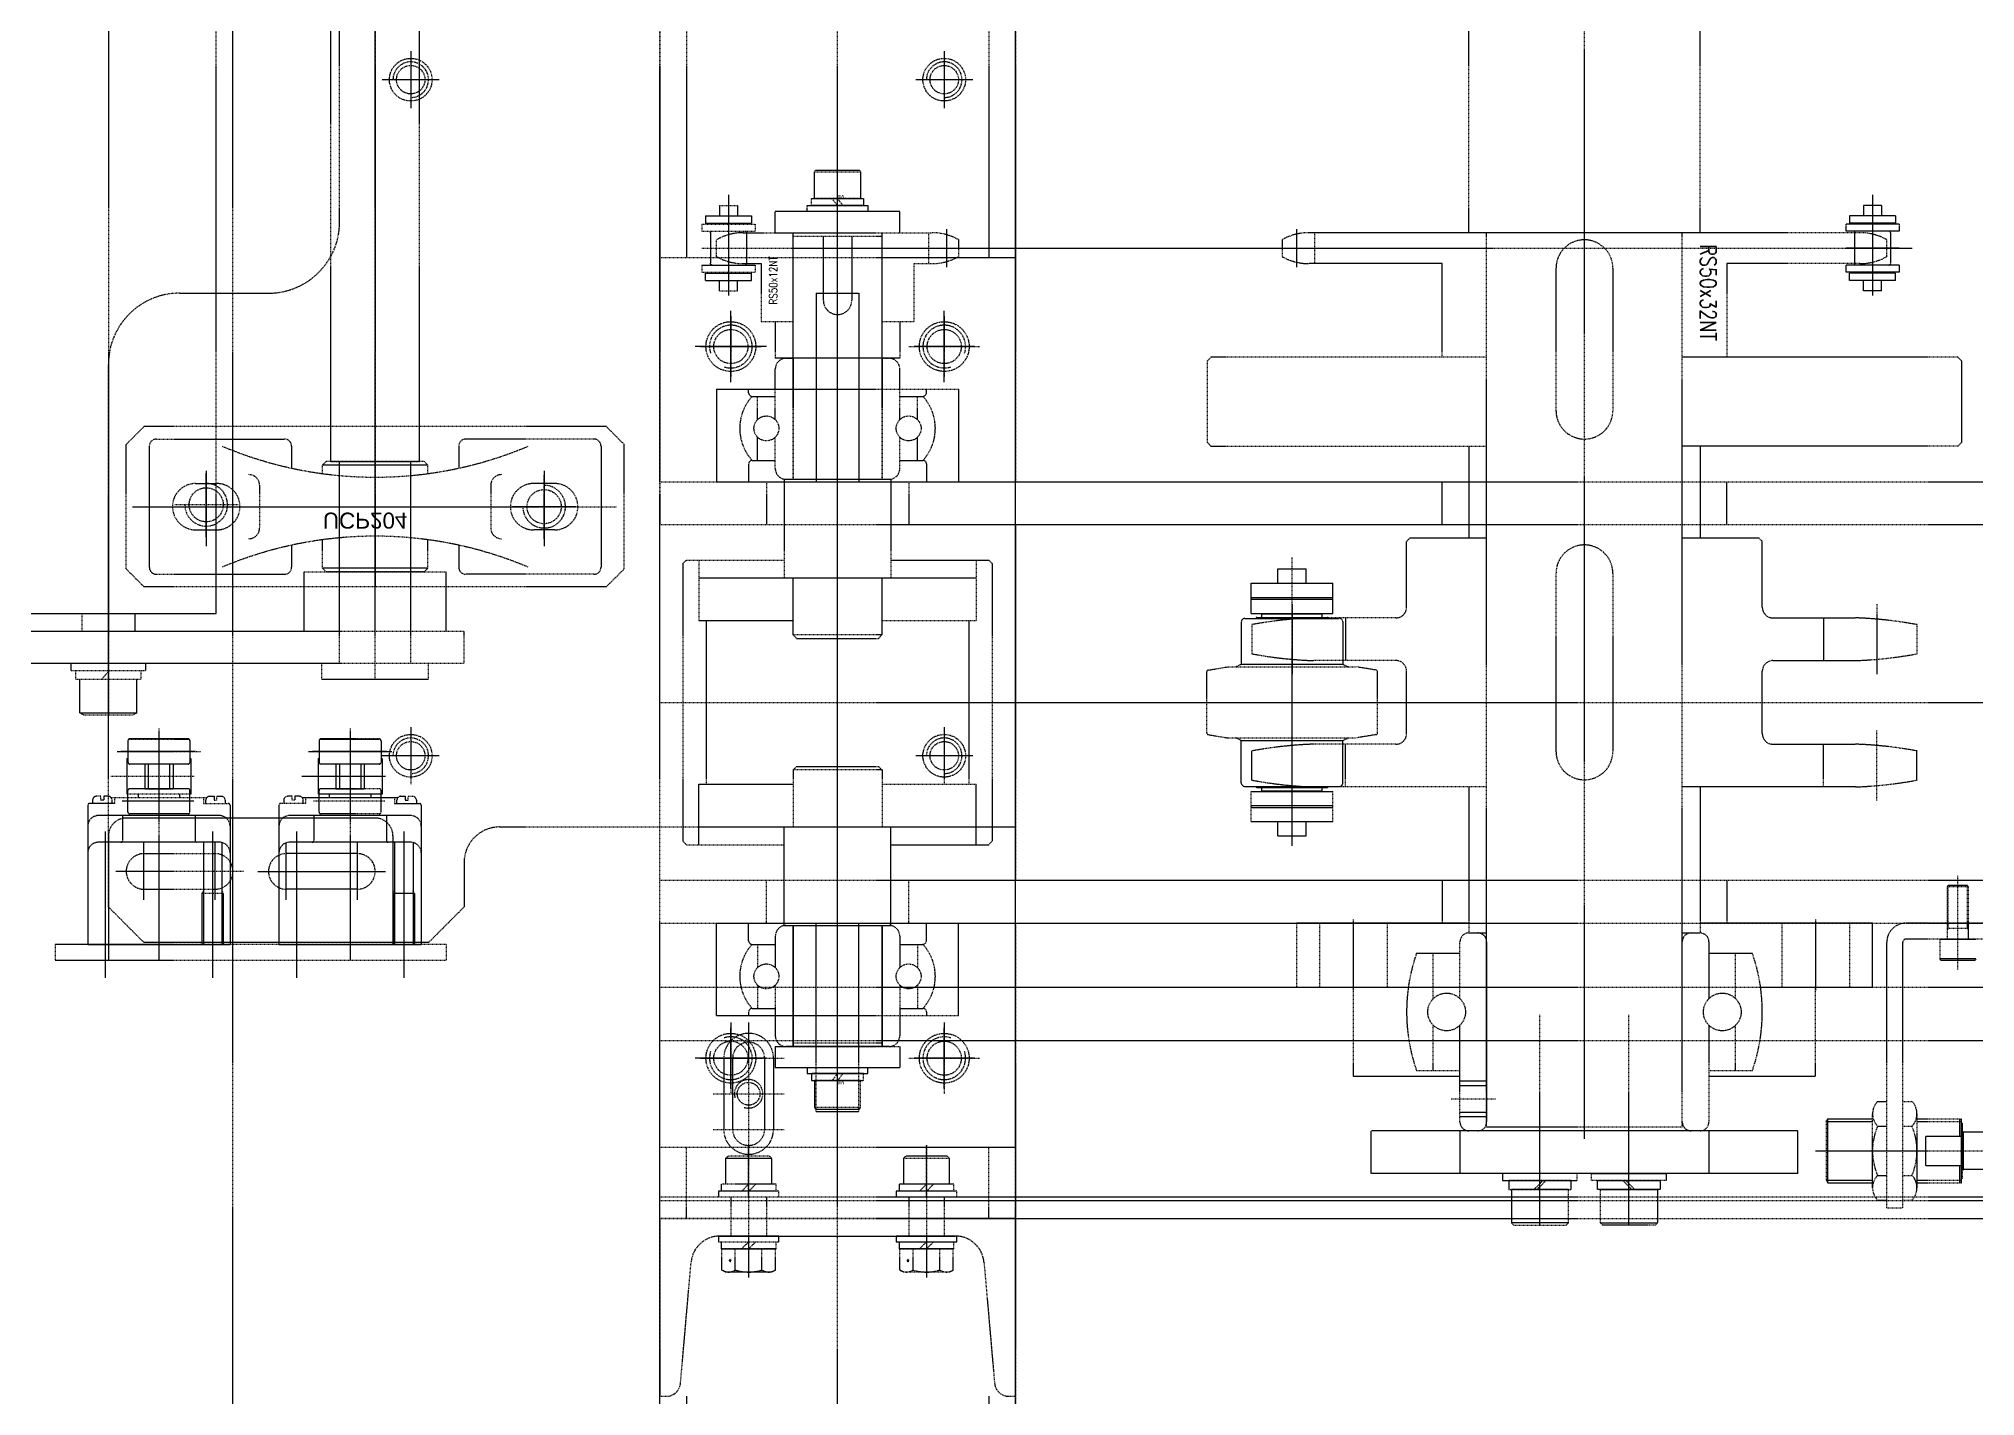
# Model space of a CAD drawing. Header units: millimetres. Extents: x -955179 to -912907, y 62798 to 154298.
# Drawn here: x -954581 to -954037, y 96175 to 96557 of the extents above; entities that cross this region are included whole.
import ezdxf

# ---------------------------------------------------------------- set-up
doc = ezdxf.new("R2010")
doc.units = ezdxf.units.MM
doc.header["$MEASUREMENT"] = 0
doc.linetypes.add('HIDDEN', pattern=[0.375, 0.25, -0.125])
doc.layers.add('CV', color=251, linetype='HIDDEN')
doc.styles.add('KKD', font='romans.shx', dxfattribs={"width": 0.8, "bigfont": 'whgtxt.shx'})
doc.styles.get("Standard").update_dxf_attribs({"font": 'arial.ttf', "height": 1000})

# ---------------------------------------------------------------- blocks, each defined once
blk = doc.blocks.new('A$C011355B7')
for p, q in [((0, 21.6, 0.01), (0, 60.7, 0.01)), ((40, 60.7, 0.01), (0, 60.7, 0.01)), ((1.9, 46.4, 0.01), (1.9, 60.7, 0.01)), ((2.3, 32, 0.01), (2.3, 60.7, 0.01)), ((7.5, 32, 0.01), (7.5, 60.7, 0.01)), ((7.9, 46.4, 0.01), (7.9, 60.7, 0.01)), ((40, 21.6, 0.01), (40, 60.7, 0.01)), ((1.9, 46.4, 0.01), (7.9, 46.4, 0.01)), ((1.9, 46.4, 0.01), (2.3, 45.64, 0.01)), ((7.9, 46.4, 0.01), (7.5, 45.64, 0.01)), ((3, 32, 0.01), (37, 32, 0.01)), ((9.8, 24.5, 0.01), (9.8, 31.5, 0.01)), ((30.2, 24.5, 0.01), (30.2, 31.5, 0.01)), ((3, 24.5, 0.01), (37, 24.5, 0.01)), ((11.3, 23.55, 0.01), (11.3, 17.45, 0.01)), ((11.8, 24.05, 0.01), (28.2, 24.05, 0.01)), ((20, 0.93, 0.01), (20, 26.26, 0.01)), ((28.7, 23.55, 0.01), (28.7, 17.45, 0.01)), ((7.5, 21.1, 0.01), (0.5, 21.1, 0.01)), ((1.34, 20.2, 0.01), (1.34, 21.1, 0.01)), ((3.69, 19.1, 0.01), (2.44, 19.1, 0.01)), ((3.69, 20.2, 0.01), (3.69, 19.1, 0.01)), ((4.49, 20.2, 0.01), (3.69, 20.2, 0.01)), ((4.49, 19.1, 0.01), (4.49, 20.2, 0.01)), ((5.74, 19.1, 0.01), (4.49, 19.1, 0.01)), ((6.59, 19.5, 0.01), (33.41, 19.5, 0.01)), ((6.84, 21.1, 0.01), (6.84, 20.2, 0.01)), ((7.5, 19.5, 0.01), (7.5, 21.1, 0.01)), ((10.19, 20.5, 0.01), (30.31, 20.5, 0.01)), ((11, 18.5, 0.01), (29, 18.5, 0.01)), ((11, 8.5, 0.01), (11, 18.5, 0.01)), ((11.8, 16.95, 0.01), (28.2, 16.95, 0.01)), ((14.17, 18.5, 0.01), (14.17, 19.5, 0.01)), ((24, 17, 0.01), (16, 17, 0.01)), ((16, 10, 0.01), (16, 17, 0.01)), ((17, 10.05, 0.01), (17, 16.95, 0.01)), ((23, 16.95, 0.01), (17, 16.95, 0.01)), ((23, 10.05, 0.01), (23, 16.95, 0.01)), ((24, 10, 0.01), (24, 17, 0.01)), ((25.83, 18.5, 0.01), (25.83, 19.5, 0.01)), ((29, 8.5, 0.01), (29, 18.5, 0.01)), ((32.5, 19.5, 0.01), (32.5, 21.1, 0.01)), ((32.5, 21.1, 0.01), (39.5, 21.1, 0.01)), ((33.16, 21.1, 0.01), (33.16, 20.2, 0.01)), ((34.26, 19.1, 0.01), (35.51, 19.1, 0.01)), ((35.51, 20.2, 0.01), (36.31, 20.2, 0.01)), ((35.51, 19.1, 0.01), (35.51, 20.2, 0.01)), ((36.31, 20.2, 0.01), (36.31, 19.1, 0.01)), ((36.31, 19.1, 0.01), (37.56, 19.1, 0.01)), ((38.66, 20.2, 0.01), (38.66, 21.1, 0.01)), ((10.06, 13.5, 0.01), (33.64, 13.5, 0.01)), ((31.7, 6.5, 0.01), (8.3, 6.5, 0.01)), ((9.75, 6.5, 0.01), (30.6, 6.5, 0.01)), ((11.3, 8.5, 0.01), (11, 8.5, 0.01)), ((11.3, 3.45, 0.01), (11.3, 9.55, 0.01)), ((11.3, 3.5, 0.01), (11.3, 9.5, 0.01)), ((11.8, 10.05, 0.01), (28.2, 10.05, 0.01)), ((28.2, 10, 0.01), (11.8, 10, 0.01)), ((28.7, 3.45, 0.01), (28.7, 9.55, 0.01)), ((28.7, 3.5, 0.01), (28.7, 9.5, 0.01)), ((29, 8.5, 0.01), (28.7, 8.5, 0.01)), ((28.2, 3, 0.01), (11.8, 3, 0.01)), ((11.8, 2.95, 0.01), (28.2, 2.95, 0.01))]:
    blk.add_line(p, q)
for centre, radius, start, end in [((3, 35, 0.01), 3, 180, 270), ((37, 35, 0.01), 3, 270, 0), ((3, 27.5, 0.01), 3, 180, 270), ((9.3, 31.5, 0.01), 0.5, 0, 90), ((30.7, 31.5, 0.01), 0.5, 90, 180), ((37, 27.5, 0.01), 3, 270, 0), ((11.8, 23.55, 0.01), 0.5, 90, 180), ((28.2, 23.55, 0.01), 0.5, 0, 90), ((0.5, 21.6, 0.01), 0.5, 180, 270), ((2.44, 20.2, 0.01), 1.1, 180, 270), ((5.74, 20.2, 0.01), 1.1, 270, 0), ((11.8, 17.45, 0.01), 0.5, 180, 270), ((28.2, 17.45, 0.01), 0.5, 270, 0), ((34.26, 20.2, 0.01), 1.1, 180, 270), ((37.56, 20.2, 0.01), 1.1, 270, 0), ((39.5, 21.6, 0.01), 0.5, 270, 0), ((11.8, 9.55, 0.01), 0.5, 90, 180), ((11.8, 9.5, 0.01), 0.5, 90, 180), ((28.2, 9.55, 0.01), 0.5, 0, 90), ((28.2, 9.5, 0.01), 0.5, 0, 90), ((11.8, 3.5, 0.01), 0.5, 180, 270), ((11.8, 3.45, 0.01), 0.5, 180, 270), ((28.2, 3.5, 0.01), 0.5, 270, 0), ((28.2, 3.45, 0.01), 0.5, 270, 0)]:
    blk.add_arc(centre, radius, start, end)
at = {"layer": 'CV'}
for p, q in [((4.9, 29, 0.01), (4.9, 70.2, 0.01)), ((35.1, 29, 0.01), (35.1, 70.2, 0.01)), ((20, 0, 0.01), (20, 65.2, 0.01))]:
    blk.add_line(p, q, dxfattribs=at)
blk = doc.blocks.new('A$C23B45319')
for p, q in [((1.05, 24.05), (1.05, 22.05)), ((1.05, 24.05), (13.98, 24.05)), ((1.05, 22.05), (13.98, 22.05)), ((4.97, 27), (10.06, 27)), ((4.97, 27), (4.97, 24.05)), ((10.06, 27), (10.06, 24.05)), ((13.98, 24.05), (13.98, 22.05)), ((0, 21.76), (15.01, 21.76)), ((0, 19.76), (0, 21.76)), ((0, 19.76), (15.01, 19.76)), ((0.01, 19.76), (15.01, 19.76)), ((2.43, 10.73), (2.43, 19.26)), ((12.59, 10.73), (12.59, 19.26)), ((15.03, 19.76), (15.03, 21.76)), ((0, 10.23), (15.01, 10.23)), ((0, 8.23), (0, 10.23)), ((0, 8.23), (15.01, 8.23)), ((1.05, 5.95), (1.05, 7.95)), ((1.05, 7.95), (13.98, 7.95)), ((1.05, 5.95), (13.98, 5.95)), ((4.97, 3), (4.97, 5.95)), ((10.06, 3), (10.06, 5.95)), ((13.98, 5.95), (13.98, 7.95)), ((15.03, 8.23), (15.03, 10.23)), ((4.97, 3), (10.06, 3))]:
    blk.add_line(p, q)
for centre, start, end in [((2.93, 19.26), 90, 180), ((12.09, 19.26), 0, 90), ((2.93, 10.73), 180, 270), ((12.09, 10.73), 270, 0)]:
    blk.add_arc(centre, 0.5, start, end)
at = {"layer": 'CV'}
for p, q in [((7.51, 0), (7.51, 28.3)), ((0, 15), (15.01, 15))]:
    blk.add_line(p, q, dxfattribs=at)
blk = doc.blocks.new('A$C6A421805')
at = {"layer": 'CV', "rotation": 90}
blk.add_blockref('A$C23B45319', (28.3, 0), dxfattribs=at)
blk = doc.blocks.new('HS_BOM', base_point=(-1429.34, 5195.74))
at = {"layer": 'CV'}
blk.add_circle((-1429.34, 5195.74), 0.25, dxfattribs=at)
blk = doc.blocks.new('A$C24162613')
at = {"layer": 'CV'}
for p, q in [((275, -3700), (275, 3700)), ((355, -3700), (355, 3700)), ((370, -3700), (370, 3700)), ((414, -3700), (414, 3700)), ((415, -3700), (415, 3700)), ((420, -3700), (420, 3700)), ((213, -3700), (213, -3110)), ((225, -3700), (225, -3110)), ((325, -3700), (325, -3110)), ((337, -3700), (337, -3110)), ((401, -3375), (401, -3305.7)), ((337, -3320), (337, -3349.5)), ((341.5, -3320), (341.5, -3349.5)), ((326.8, -3332), (326.5, -3332.3)), ((326.8, -3332), (326.8, -3338)), ((341.5, -3332), (326.8, -3332)), ((338.5, -3332), (338.5, -3338)), ((339.02, -3332), (338.5, -3332.3)), ((341.5, -3340), (341.5, -3330)), ((347.1, -3330), (347.1, -3340)), ((347.1, -3330), (347.5, -3330.23)), ((347.5, -3330.23), (347.5, -3339.77)), ((395.75, -3327.8), (395.75, -3333.4)), ((406.25, -3327.8), (406.25, -3333.4)), ((178, -3335), (179, -3334)), ((178, -3335), (178, -3412.5)), ((179, -3334), (202, -3334)), ((202, -3334), (203, -3335)), ((203, -3335), (203, -3412.5)), ((350.11, -3335), (323.72, -3335)), ((326.5, -3332.3), (326.5, -3337.7)), ((338.5, -3332.3), (326.5, -3332.3)), ((401, -3334), (392, -3334)), ((392, -3346.5), (392, -3334)), ((396.88, -3334.43), (392, -3334.43)), ((392.75, -3346.5), (392.75, -3334)), ((410, -3334), (393, -3334)), ((406.25, -3333.7), (393.25, -3333.7)), ((393.25, -3334), (393.25, -3333.7)), ((401, -3334), (393.25, -3334)), ((395.75, -3333.4), (395.45, -3333.7)), ((406.25, -3333.4), (395.75, -3333.4)), ((396.88, -3344), (396.88, -3334)), ((401, -3334), (408.75, -3334)), ((401, -3334), (408.75, -3334)), ((405.12, -3344), (405.12, -3334)), ((410, -3334.43), (405.12, -3334.43)), ((406.25, -3333.4), (406.55, -3333.7)), ((408.75, -3333.7), (406.25, -3333.7)), ((408.75, -3334), (408.75, -3333.7)), ((409.25, -3346.5), (409.25, -3334)), ((410, -3346.5), (410, -3334)), ((326.5, -3337.7), (326.8, -3338)), ((338.5, -3337.7), (326.5, -3337.7)), ((326.8, -3338), (341.5, -3338)), ((339.02, -3338), (338.5, -3337.7)), ((347.1, -3340), (341.5, -3340)), ((347.5, -3339.77), (347.1, -3340)), ((147.35, -3688.18), (147.35, -3347.83)), ((253.16, -3346.5), (261.34, -3346.5)), ((296.84, -3346.5), (288.66, -3346.5)), ((387.14, -3350.5), (387.14, -3347.91)), ((390.61, -3346.5), (411.39, -3346.5)), ((394.07, -3350.5), (394.07, -3347.91)), ((405.12, -3344), (396.88, -3344)), ((407.93, -3350.5), (407.93, -3347.91)), ((414.86, -3350.5), (414.86, -3347.91)), ((138.3, -3352.56), (140.3, -3352.56)), ((138.3, -3352.56), (138.3, -3365.48)), ((140.3, -3352.56), (140.3, -3365.48)), ((140.59, -3351.51), (140.59, -3366.52)), ((140.59, -3351.51), (142.58, -3351.51)), ((142.58, -3351.51), (142.58, -3366.52)), ((143.08, -3353.94), (151.62, -3353.94)), ((147.35, -3351.51), (147.35, -3366.52)), ((152.12, -3351.51), (152.12, -3366.52)), ((152.12, -3351.51), (154.12, -3351.51)), ((152.12, -3351.52), (152.12, -3366.52)), ((154.12, -3351.51), (154.12, -3366.52)), ((156.4, -3352.56), (154.4, -3352.56)), ((154.4, -3352.56), (154.4, -3365.48)), ((156.4, -3352.56), (156.4, -3365.48)), ((417, -3350.5), (342.5, -3350.5)), ((417, -3355), (417, -3350.5)), ((417, -3355), (417, -3350.5)), ((132.35, -3359.02), (160.65, -3359.02)), ((135.35, -3356.48), (138.3, -3356.48)), ((135.35, -3356.48), (135.35, -3361.57)), ((142, -3359.02), (152.7, -3359.02)), ((149.74, -3355), (144.96, -3355)), ((159.35, -3356.48), (156.4, -3356.48)), ((159.35, -3356.48), (159.35, -3361.57)), ((247.38, -3357.81), (267.07, -3357.81)), ((302.62, -3357.81), (282.93, -3357.81)), ((355, -3359), (337, -3359)), ((337, -3359), (337, -3407.5)), ((417, -3355), (342.5, -3355)), ((355, -3390.49), (355, -3359)), ((387.14, -3357.59), (387.14, -3355)), ((411.39, -3359), (390.61, -3359)), ((392, -3371.57), (392, -3359)), ((392.75, -3372), (392.75, -3359)), ((394.07, -3357.59), (394.07, -3355)), ((407.93, -3357.59), (407.93, -3355)), ((409.25, -3372), (409.25, -3359)), ((410, -3371.57), (410, -3359)), ((414.86, -3357.59), (414.86, -3355)), ((135.35, -3361.57), (138.3, -3361.57)), ((143, -3362.55), (143, -3517.45)), ((143, -3364.1), (151.7, -3364.1)), ((143.08, -3364.1), (151.62, -3364.1)), ((151.7, -3362.55), (151.7, -3400)), ((159.35, -3361.57), (156.4, -3361.57)), ((251.25, -3387), (251.25, -3363.81)), ((263.25, -3387), (263.25, -3363.81)), ((286.75, -3387), (286.75, -3363.81)), ((298.75, -3363.81), (298.75, -3412.5)), ((138.3, -3365.48), (140.3, -3365.48)), ((140.59, -3366.53), (142.58, -3366.53)), ((152.12, -3366.53), (154.12, -3366.53)), ((156.4, -3365.48), (154.4, -3365.48)), ((337, -3365.5), (355, -3365.5)), ((251.25, -3372.81), (263.25, -3372.81)), ((298.75, -3372.81), (286.75, -3372.81)), ((336, -3375), (356, -3375)), ((380, -3375), (355, -3375)), ((380, -3405), (380, -3375)), ((410, -3371.57), (392, -3371.57)), ((392.75, -3372), (392, -3371.57)), ((392.75, -3372), (409.25, -3372)), ((409.25, -3372), (410, -3371.57)), ((395.4, -3380), (395.4, -3500)), ((407.4, -3380), (395.4, -3380)), ((407.4, -3380), (407.4, -3500)), ((337, -3384.5), (355, -3384.5)), ((228.75, -3391), (229.75, -3390)), ((228.75, -3412.5), (228.75, -3391)), ((248.25, -3390), (229.75, -3390)), ((283.75, -3390), (266.25, -3390)), ((345.5, -3405), (345.5, -3392.8)), ((358.25, -3397.5), (345.5, -3397.5)), ((378.5, -3397.5), (365.75, -3397.5)), ((378.5, -3392.8), (378.5, -3405)), ((151.7, -3400), (178, -3400)), ((178, -3400), (178, -3412.5)), ((225, -3400), (213, -3400)), ((325, -3400), (337, -3400)), ((143, -3407.5), (-143, -3407.5)), ((143, -3407.5), (143, -3472.5)), ((203, -3407.5), (228.75, -3407.5)), ((298.75, -3407.5), (339.8, -3407.5)), ((339.8, -3412.5), (339.8, -3407.5)), ((342.3, -3405), (358.25, -3405)), ((365.75, -3405), (392.9, -3405)), ((395.4, -3405), (407.4, -3405)), ((395.4, -3407.5), (395.4, -3412.5)), ((394.4, -3412.5), (143, -3412.5)), ((392.9, -3412.5), (342.3, -3412.5)), ((394.4, -3412.5), (394.4, -3467.5)), ((407.4, -3417), (409.4, -3417)), ((407.4, -3438), (407.4, -3417)), ((409.4, -3417), (409.4, -3438)), ((409.4, -3418.7), (411.9, -3418.7)), ((409.4, -3436.3), (409.4, -3418.7)), ((411.9, -3418.7), (411.9, -3436.3)), ((411.9, -3419.5), (421.3, -3419.5)), ((411.9, -3435.5), (411.9, -3419.5)), ((421.3, -3419.5), (421.9, -3420.1)), ((421.3, -3435.5), (421.3, -3419.5)), ((421.9, -3420.1), (421.9, -3434.9)), ((421.9, -3427.5), (362.82, -3427.5)), ((411.9, -3425.83), (409.4, -3428.33)), ((411.9, -3426.67), (409.4, -3429.17)), ((153, -3432), (193, -3432)), ((238.75, -3432), (288.75, -3432)), ((421.3, -3435.5), (411.9, -3435.5)), ((421.9, -3434.9), (421.3, -3435.5)), ((397.66, -3440), (-497.16, -3440)), ((409.4, -3438), (407.4, -3438)), ((411.9, -3436.3), (409.4, -3436.3)), ((409.4, -3442), (407.4, -3442)), ((407.4, -3442), (407.4, -3463)), ((409.4, -3463), (409.4, -3442)), ((411.9, -3443.7), (409.4, -3443.7)), ((409.4, -3443.7), (409.4, -3461.3)), ((411.9, -3461.3), (411.9, -3443.7)), ((421.3, -3444.5), (411.9, -3444.5)), ((411.9, -3444.5), (411.9, -3460.5)), ((421.9, -3445.1), (421.3, -3444.5)), ((421.3, -3444.5), (421.3, -3460.5)), ((421.9, -3459.9), (421.9, -3445.1)), ((153, -3448), (193, -3448)), ((238.75, -3448), (288.75, -3448)), ((411.9, -3453.33), (409.4, -3450.83)), ((411.9, -3454.17), (409.4, -3451.67)), ((421.9, -3452.5), (362.82, -3452.5)), ((409.4, -3461.3), (411.9, -3461.3)), ((411.9, -3460.5), (421.3, -3460.5)), ((421.3, -3460.5), (421.9, -3459.9)), ((394.4, -3467.5), (143, -3467.5)), ((178, -3467.5), (178, -3545)), ((178, -3467.5), (178, -3480)), ((203, -3545), (203, -3467.5)), ((228.75, -3489), (228.75, -3467.5)), ((298.75, -3467.5), (298.75, -3516.2)), ((339.8, -3472.5), (339.8, -3467.5)), ((342.3, -3467.5), (392.9, -3467.5)), ((381.4, -3475), (381.4, -3467.5)), ((382.65, -3475), (382.65, -3467.5)), ((386.4, -3477.5), (386.4, -3465)), ((390.15, -3475), (390.15, -3467.5)), ((391.4, -3475), (391.4, -3467.5)), ((395.4, -3467.5), (395.4, -3472.5)), ((407.4, -3463), (409.4, -3463)), ((143, -3472.5), (-143, -3472.5)), ((203, -3472.5), (228.75, -3472.5)), ((298.75, -3472.5), (339.8, -3472.5)), ((337, -3472.5), (337, -3521)), ((358.25, -3475), (342.3, -3475)), ((345.5, -3487.2), (345.5, -3475)), ((392.9, -3475), (365.75, -3475)), ((378.5, -3475), (378.5, -3487.2)), ((380, -3505), (380, -3475)), ((395.4, -3475), (407.4, -3475)), ((178, -3480), (151.7, -3480)), ((151.7, -3480), (151.7, -3517.45)), ((225, -3480), (213, -3480)), ((325, -3480), (337, -3480)), ((358.25, -3482.5), (345.5, -3482.5)), ((378.5, -3482.5), (365.75, -3482.5)), ((228.75, -3489), (229.75, -3490)), ((248.25, -3490), (229.75, -3490)), ((283.75, -3490), (266.25, -3490)), ((355, -3521), (355, -3489.51)), ((251.25, -3493), (251.25, -3516.2)), ((263.25, -3493), (263.25, -3516.2)), ((275, -3550.2), (275, -3492.66)), ((286.75, -3493), (286.75, -3516.2)), ((337, -3495.5), (355, -3495.5)), ((265.93, -3498.61), (265, -3504.2)), ((283.58, -3498.2), (266.42, -3498.2)), ((284.07, -3498.61), (285, -3504.2)), ((407.4, -3500), (395.4, -3500)), ((264.3, -3507.91), (265, -3506.41)), ((265, -3540.2), (265, -3504.2)), ((285, -3540.2), (285, -3504.2)), ((285.7, -3507.91), (285, -3506.41)), ((336, -3505), (356, -3505)), ((355, -3505), (380, -3505)), ((241.5, -3533.7), (241.5, -3510.7)), ((250, -3510.7), (241.5, -3510.7)), ((245.5, -3533.7), (245.5, -3510.7)), ((246, -3533.7), (246, -3510.7)), ((250, -3533.7), (250, -3510.7)), ((251.25, -3507.2), (263.25, -3507.2)), ((251.4, -3535.49), (251.4, -3508.91)), ((252.4, -3507.91), (264.3, -3507.91)), ((264.3, -3536.49), (264.3, -3507.91)), ((285.7, -3536.49), (285.7, -3507.91)), ((297.6, -3507.91), (285.7, -3507.91)), ((298.75, -3507.2), (286.75, -3507.2)), ((298.6, -3535.49), (298.6, -3508.91)), ((300, -3533.7), (300, -3510.7)), ((308.5, -3510.7), (300, -3510.7)), ((304, -3533.7), (304, -3510.7)), ((304.5, -3533.7), (304.5, -3510.7)), ((308.5, -3533.7), (308.5, -3510.7)), ((143, -3515.9), (151.7, -3515.9)), ((250.15, -3530.7), (250.15, -3513.7)), ((251.1, -3513.7), (250.15, -3513.7)), ((251.1, -3532.1), (251.1, -3512.3)), ((251.3, -3512.1), (251.4, -3512.1)), ((298.7, -3512.1), (298.6, -3512.1)), ((298.9, -3532.1), (298.9, -3512.3)), ((299.85, -3513.7), (298.9, -3513.7)), ((299.85, -3530.7), (299.85, -3513.7)), ((337, -3514.5), (355, -3514.5)), ((142, -3520.98), (152.7, -3520.98)), ((315.31, -3522.2), (234.16, -3522.2)), ((237.5, -3526.17), (237.5, -3518.23)), ((241.5, -3518.23), (237.5, -3518.23)), ((247.38, -3522.2), (267.07, -3522.2)), ((302.62, -3522.2), (282.93, -3522.2)), ((312.5, -3518.23), (308.5, -3518.23)), ((312.5, -3526.17), (312.5, -3518.23)), ((337, -3521), (355, -3521)), ((144.96, -3525), (149.74, -3525)), ((241.5, -3526.17), (237.5, -3526.17)), ((312.5, -3526.17), (308.5, -3526.17)), ((251.1, -3530.7), (250.15, -3530.7)), ((251.3, -3532.3), (251.4, -3532.3)), ((253.16, -3533.5), (261.34, -3533.5)), ((296.84, -3533.5), (288.66, -3533.5)), ((298.7, -3532.3), (298.6, -3532.3)), ((299.85, -3530.7), (298.9, -3530.7)), ((250, -3533.7), (241.5, -3533.7)), ((252.4, -3536.49), (264.3, -3536.49)), ((264.3, -3536.49), (265, -3537.98)), ((285.7, -3536.49), (285, -3537.98)), ((297.6, -3536.49), (285.7, -3536.49)), ((308.5, -3533.7), (300, -3533.7)), ((265.93, -3545.78), (265, -3540.2)), ((284.07, -3545.78), (285, -3540.2)), ((178, -3545), (179, -3546)), ((202, -3546), (179, -3546)), ((202, -3546), (203, -3545)), ((283.58, -3546.2), (266.42, -3546.2)), ((825, -3600), (-825, -3600)), ((310, -3600, -0.01), (-310, -3600, -0.01)), ((-213, -3600), (213, -3600)), ((150, -3700), (150, -3600)), ((150, -3600), (213, -3600)), ((150, -3600), (213, -3600)), ((150, -3700), (150, -3600)), ((325, -3600), (225, -3600)), ((225, -3600), (325, -3600)), ((310, -3745, -0.01), (310, -3600, -0.01)), ((400, -3600), (337, -3600)), ((420, -3600), (337, -3600)), ((337, -3600), (830, -3600)), ((400, -3700), (400, -3600)), ((400, -3700), (400, -3600)), ((420, -3600), (420, -3700)), ((470, -3600), (420, -3600)), ((470, -3601.87), (470, -3600)), ((-150, -3607.5), (150, -3607.5)), ((236, -3606.5), (235, -3607.5)), ((235, -3635), (235, -3607.5)), ((236, -3606.5), (314, -3606.5)), ((315, -3607.5), (314, -3606.5)), ((315, -3635), (315, -3607.5)), ((420, -3607.5), (400, -3607.5)), ((432.3, -3608.83), (466.35, -3605.85)), ((470, -3607.5), (830, -3607.5)), ((100, -3612), (100, -3628)), ((175, -3630), (175, -3610)), ((175, -3611.5), (175, -3628.5)), ((235, -3611), (252, -3611)), ((240, -3689), (240, -3611)), ((252, -3637.5), (252, -3611)), ((252, -3613.05), (298, -3613.05)), ((290, -3612, -0.01), (290, -3628, -0.01)), ((298, -3637.5), (298, -3611)), ((315, -3611), (298, -3611)), ((310, -3689), (310, -3611)), ((375, -3630), (375, -3610)), ((375, -3611.5), (375, -3628.5)), ((92, -3620), (108, -3620)), ((142, -3619.33), (152.7, -3619.33)), ((144.96, -3616), (149.74, -3616)), ((185, -3620), (165, -3620)), ((166.5, -3620), (183.5, -3620)), ((187, -3684, -1.14), (187, -3616, -1.14)), ((187, -3616), (213, -3616)), ((213, -3684), (213, -3616)), ((282, -3620, -0.01), (298, -3620, -0.01)), ((363, -3616), (337, -3616)), ((337, -3684), (337, -3616)), ((363, -3684, -1.14), (363, -3616, -1.14)), ((365, -3620), (385, -3620)), ((383.5, -3620), (366.5, -3620)), ((402.4, -3619.3), (403.2, -3618.5)), ((402.4, -3630.7), (402.4, -3619.3)), ((403.2, -3618.5), (403.2, -3631.5)), ((410.4, -3618.5), (403.2, -3618.5)), ((410.4, -3617.3), (410.4, -3632.7)), ((412.4, -3617.3), (410.4, -3617.3)), ((412.4, -3616.5), (412.4, -3633.5)), ((414, -3616.5), (412.4, -3616.5)), ((414, -3633.5), (414, -3616.5)), ((414, -3620), (425, -3620)), ((425, -3616.5), (425, -3633.5)), ((426.6, -3616.5), (425, -3616.5)), ((425, -3683.2), (425, -3616.8)), ((426.6, -3633.5), (426.6, -3616.5)), ((428.6, -3617.3), (426.6, -3617.3)), ((428.6, -3632.7), (428.6, -3617.3)), ((434.52, -3617.49), (428.6, -3617.49)), ((428.6, -3617.49), (428.6, -3632.51)), ((434.52, -3617.49), (435.1, -3618.5)), ((435.1, -3618.5), (435.1, -3631.5)), ((143, -3676.49), (143, -3623.51)), ((143, -3624.41), (151.7, -3624.41)), ((151.7, -3628.5), (151.7, -3623.51)), ((188, -3625), (187, -3625)), ((189, -3632.5), (189, -3626)), ((207, -3632.5), (207, -3626)), ((208, -3625), (213, -3625)), ((342, -3625), (337, -3625)), ((343, -3632.5), (343, -3626)), ((361, -3632.5), (361, -3626)), ((362, -3625), (363, -3625)), ((399.4, -3625), (436.63, -3625)), ((414, -3625), (399.4, -3625)), ((412.4, -3625), (410.4, -3623)), ((412.4, -3627), (410.4, -3625)), ((425, -3625), (436.63, -3625)), ((426.6, -3623), (428.6, -3625)), ((426.6, -3625), (428.6, -3627)), ((434.52, -3621.25), (428.6, -3621.25)), ((168, -3628.5), (151.7, -3628.5)), ((168, -3637.5), (168, -3628.5)), ((195.55, -3627.5), (189, -3627.5)), ((207, -3627.5), (200.45, -3627.5)), ((213, -3630), (225, -3630)), ((337, -3630), (325, -3630)), ((343, -3627.5), (349.55, -3627.5)), ((354.45, -3627.5), (361, -3627.5)), ((403.2, -3631.5), (402.4, -3630.7)), ((403.2, -3631.5), (410.4, -3631.5)), ((414, -3630), (425, -3630)), ((434.52, -3628.75), (428.6, -3628.75)), ((435.1, -3631.5), (434.52, -3632.51)), ((143, -3632.5), (137, -3632.5)), ((137, -3632.5), (137, -3667.5)), ((143, -3667.5), (143, -3632.5)), ((168, -3632.5), (178.3, -3632.5)), ((178.3, -3632.5), (178.3, -3637.5)), ((178.3, -3635.5), (178.3, -3664.5)), ((178.3, -3637.5), (178.3, -3635.5)), ((187, -3632.5), (181.3, -3632.5)), ((195.55, -3632.5), (181.3, -3632.5)), ((209.3, -3632.5), (200.45, -3632.5)), ((212.3, -3635), (240, -3635)), ((212.3, -3665), (212.3, -3635)), ((212.3, -3635), (240, -3635)), ((212.3, -3637.5), (212.3, -3635.5)), ((337.7, -3635), (310, -3635)), ((337.7, -3635), (310, -3635)), ((337.7, -3665), (337.7, -3635)), ((337.7, -3637.5), (337.7, -3635.5)), ((340.7, -3632.5), (349.55, -3632.5)), ((354.45, -3632.5), (368.7, -3632.5)), ((363, -3632.5), (368.7, -3632.5)), ((371.7, -3667.5), (371.7, -3632.5)), ((371.7, -3632.5), (377.7, -3632.5)), ((371.7, -3635.5), (371.7, -3664.5)), ((371.7, -3637.5), (371.7, -3635.5)), ((377.7, -3632.5), (377.7, -3667.5)), ((410.4, -3632.7), (412.4, -3632.7)), ((412.4, -3633.5), (414, -3633.5)), ((425, -3633.5), (426.6, -3633.5)), ((426.6, -3632.7), (428.6, -3632.7)), ((434.52, -3632.51), (428.6, -3632.51)), ((135.4, -3658.5), (135.4, -3641.5)), ((135.4, -3641.5), (137, -3641.5)), ((137, -3641.5), (137, -3658.5)), ((212.3, -3637.5), (143, -3637.5)), ((144, -3662.5), (144, -3637.5)), ((178.3, -3637.5), (212.3, -3637.5)), ((256, -3637.5), (240, -3637.5)), ((256, -3637.5), (256, -3662.5)), ((257, -3638.5), (256, -3637.5)), ((257, -3661.5), (257, -3638.5)), ((293, -3638.5), (294, -3637.5)), ((293, -3661.5), (293, -3638.5)), ((294, -3637.5), (294, -3662.5)), ((294, -3637.5), (310, -3637.5)), ((337.7, -3637.5), (371.7, -3637.5)), ((371.7, -3637.5), (337.7, -3637.5)), ((370.7, -3662.5), (370.7, -3637.5)), ((379.3, -3641.5), (377.7, -3641.5)), ((377.7, -3641.5), (377.7, -3658.5)), ((379.3, -3658.5), (379.3, -3641.5)), ((125.4, -3643.79), (125.9, -3643.5)), ((125.4, -3656.21), (125.4, -3643.79)), ((125.9, -3656.5), (125.9, -3643.5)), ((125.9, -3643.5), (133.4, -3643.5)), ((133.4, -3657.3), (133.4, -3642.7)), ((133.4, -3642.7), (135.4, -3642.7)), ((133.4, -3643.5), (133.4, -3656.5)), ((135.4, -3642.7), (135.4, -3657.3)), ((144, -3646), (162, -3646)), ((160, -3656), (160, -3644)), ((160, -3644), (213, -3644)), ((390, -3644), (337, -3644)), ((381.3, -3642.7), (379.3, -3642.7)), ((379.3, -3642.7), (379.3, -3657.3)), ((381.3, -3657.3), (381.3, -3642.7)), ((388.8, -3643.5), (381.3, -3643.5)), ((381.3, -3643.5), (381.3, -3656.5)), ((388.8, -3656.5), (388.8, -3643.5)), ((389.3, -3643.79), (388.8, -3643.5)), ((389.3, -3656.21), (389.3, -3643.79)), ((390, -3656), (390, -3644)), ((925, -3650), (-925, -3650)), ((389.3, -3650), (125.4, -3650)), ((135.4, -3648.43), (133.4, -3650)), ((135.4, -3650), (133.4, -3651.57)), ((379.3, -3648.43), (381.3, -3650)), ((379.3, -3650), (381.3, -3651.57)), ((125.9, -3656.5), (125.4, -3656.21)), ((133.4, -3656.5), (125.9, -3656.5)), ((135.4, -3657.3), (133.4, -3657.3)), ((137, -3658.5), (135.4, -3658.5)), ((144, -3654), (162, -3654)), ((160, -3656), (213, -3656)), ((390, -3656), (337, -3656)), ((377.7, -3658.5), (379.3, -3658.5)), ((379.3, -3657.3), (381.3, -3657.3)), ((381.3, -3656.5), (388.8, -3656.5)), ((388.8, -3656.5), (389.3, -3656.21)), ((212.3, -3662.5), (143, -3662.5)), ((168, -3671.5), (168, -3662.5)), ((178.3, -3662.5), (178.3, -3667.5)), ((178.3, -3662.5), (212.3, -3662.5)), ((178.3, -3664.5), (178.3, -3662.5)), ((212.3, -3664.5), (212.3, -3662.5)), ((256, -3662.5), (240, -3662.5)), ((252, -3689), (252, -3662.5)), ((257, -3661.5), (256, -3662.5)), ((293, -3661.5), (294, -3662.5)), ((294, -3662.5), (310, -3662.5)), ((298, -3689), (298, -3662.5)), ((337.7, -3662.5), (371.7, -3662.5)), ((371.7, -3662.5), (337.7, -3662.5)), ((337.7, -3664.5), (337.7, -3662.5)), ((371.7, -3664.5), (371.7, -3662.5)), ((143, -3667.5), (137, -3667.5)), ((168, -3667.5), (178.3, -3667.5)), ((187, -3667.5), (181.3, -3667.5)), ((195.55, -3667.5), (181.3, -3667.5)), ((189, -3674), (189, -3667.5)), ((209.3, -3667.5), (200.45, -3667.5)), ((207, -3674), (207, -3667.5)), ((212.3, -3665), (240, -3665)), ((235, -3692.5), (235, -3665)), ((337.7, -3665), (310, -3665)), ((315, -3692.5), (315, -3665)), ((340.7, -3667.5), (349.55, -3667.5)), ((343, -3674), (343, -3667.5)), ((354.45, -3667.5), (368.7, -3667.5)), ((361, -3674), (361, -3667.5)), ((363, -3667.5), (368.7, -3667.5)), ((371.7, -3667.5), (377.7, -3667.5)), ((375, -3685), (375, -3665)), ((375, -3668), (395, -3668)), ((385, -3685), (385, -3665)), ((395, -3685), (395, -3665)), ((402.4, -3669.3), (403.2, -3668.5)), ((402.4, -3680.7), (402.4, -3669.3)), ((403.2, -3668.5), (403.2, -3681.5)), ((410.4, -3668.5), (403.2, -3668.5)), ((410.4, -3667.3), (410.4, -3682.7)), ((412.4, -3667.3), (410.4, -3667.3)), ((412.4, -3666.5), (412.4, -3683.5)), ((414, -3666.5), (412.4, -3666.5)), ((414, -3683.5), (414, -3666.5)), ((425, -3666.5), (425, -3683.5)), ((426.6, -3666.5), (425, -3666.5)), ((426.6, -3683.5), (426.6, -3666.5)), ((428.6, -3667.3), (426.6, -3667.3)), ((428.6, -3682.7), (428.6, -3667.3)), ((434.52, -3667.49), (428.6, -3667.49)), ((428.6, -3667.49), (428.6, -3682.51)), ((434.52, -3667.49), (435.1, -3668.5)), ((435.1, -3668.5), (435.1, -3681.5)), ((151.7, -3676.49), (151.7, -3671.5)), ((151.7, -3671.5), (168, -3671.5)), ((175, -3670), (175, -3690)), ((175, -3688.5), (175, -3671.5)), ((188, -3675), (187, -3675)), ((195.55, -3672.5), (189, -3672.5)), ((207, -3672.5), (200.45, -3672.5)), ((208, -3675), (213, -3675)), ((213, -3670), (225, -3670)), ((337, -3670), (325, -3670)), ((342, -3675), (337, -3675)), ((343, -3672.5), (349.55, -3672.5)), ((354.45, -3672.5), (361, -3672.5)), ((362, -3675), (363, -3675)), ((365, -3675), (405, -3675)), ((375, -3670), (375, -3690)), ((375, -3670.5), (395, -3670.5)), ((375, -3688.5), (375, -3671.5)), ((399.4, -3675), (436.63, -3675)), ((414, -3675), (399.4, -3675)), ((412.4, -3675), (410.4, -3673)), ((412.4, -3677), (410.4, -3675)), ((414, -3670), (425, -3670)), ((425, -3675), (436.63, -3675)), ((426.6, -3673), (428.6, -3675)), ((426.6, -3675), (428.6, -3677)), ((434.52, -3671.25), (428.6, -3671.25)), ((142, -3680.67), (152.7, -3680.67)), ((143, -3675.59), (151.7, -3675.59)), ((185, -3680), (165, -3680)), ((166.5, -3680), (183.5, -3680)), ((365, -3680), (385, -3680)), ((383.5, -3680), (366.5, -3680)), ((375, -3679.5), (395, -3679.5)), ((414, -3680), (425, -3680)), ((434.52, -3678.75), (428.6, -3678.75)), ((149.74, -3684), (144.96, -3684)), ((187, -3684), (213, -3684)), ((363, -3684), (337, -3684)), ((375, -3682), (395, -3682)), ((403.2, -3681.5), (402.4, -3680.7)), ((403.2, -3681.5), (410.4, -3681.5)), ((410.4, -3682.7), (412.4, -3682.7)), ((412.4, -3683.5), (414, -3683.5)), ((425, -3683.5), (426.6, -3683.5)), ((426.6, -3682.7), (428.6, -3682.7)), ((434.52, -3682.51), (428.6, -3682.51)), ((435.1, -3681.5), (434.52, -3682.51)), ((235, -3689), (252, -3689)), ((252, -3686.95), (298, -3686.95)), ((315, -3689), (298, -3689)), ((466.35, -3694.15), (432.3, -3691.17)), ((-150, -3692.5), (150, -3692.5)), ((235, -3692.5), (236, -3693.5)), ((236, -3693.5), (314, -3693.5)), ((314, -3693.5), (315, -3692.5)), ((420, -3692.5), (400, -3692.5)), ((470, -3692.5), (830, -3692.5)), ((925, -3700), (-925, -3700)), ((-213, -3700), (213, -3700)), ((150, -3700), (225, -3700)), ((213, -3700), (150, -3700)), ((325, -3700), (225, -3700)), ((325, -3700), (225, -3700)), ((400, -3700), (325, -3700)), ((420, -3700), (337, -3700)), ((830, -3700), (337, -3700)), ((380, -3700), (355, -3700)), ((420, -3700), (370, -3700)), ((420, -3700), (470, -3700)), ((470, -3700), (470, -3698.13)), ((197.5, -3715, 12.33), (202.5, -3710, 12.33)), ((237.5, -3710, 12.33), (202.5, -3710, 12.33)), ((220, -3848.22, -10.57), (220, -3712.01, -10.57)), ((242.5, -3715, 12.33), (237.5, -3710, 12.33)), ((197.5, -3715, 12.33), (197.5, -3845, 12.33)), ((201, -3718.5, -10.57), (201, -3754.5, -10.57)), ((203, -3716.5, -10.57), (237, -3716.5, -10.57)), ((239, -3718.5, -10.57), (239, -3754.5, -10.57)), ((242.5, -3715, 12.33), (242.5, -3845, 12.33)), ((220, -3723.5, -10.57), (220, -3741.5, -10.57)), ((213.5, -3729.5, -10.57), (213.5, -3735.5, -10.57)), ((226.5, -3729.5, -10.57), (226.5, -3735.5, -10.57)), ((209.93, -3732.5, -10.57), (231.14, -3732.5, -10.57)), ((229, -3732.5, -10.57), (211, -3732.5, -10.57)), ((214, -3747.5, -10.57), (226, -3747.5, -10.57)), ((203, -3756.5, -10.57), (209.18, -3756.5, -10.57)), ((230.82, -3756.5, -10.57), (237, -3756.5, -10.57)), ((255, -4010.39, -4.18), (255, -3755, 12.32)), ((264, -3755, 12.47), (255, -3755, 12.47)), ((264, -4010.39, -4.18), (264, -3755, 12.32)), ((320, -3755, -0.03), (332.5, -3755, -0.03)), ((332.5, -3755, -0.03), (342.5, -3765, -0.03)), ((100, -3762), (100, -3778)), ((255, -3760, 12.32), (238.3, -3760, 12.32)), ((238.3, -3800, -10.57), (238.3, -3760, -10.57)), ((290, -3762, -0.01), (290, -3778, -0.01)), ((343, -3760, 0), (343, -3870, 0)), ((343, -3760, 0), (347.5, -3760, 0)), ((347.5, -3760, 0), (347.5, -3870, 0)), ((207.3, -3767.5, 12.32), (-207.3, -3767.5, 12.32)), ((208.3, -3765.2, -10.57), (207.3, -3766.2, -10.57)), ((207.3, -3766.2, -10.57), (207.3, -3793.8, -10.57)), ((207.3, -3792.5, -10.57), (207.3, -3767.5, -10.57)), ((208.3, -3765.2, -10.57), (208.3, -3794.8, -10.57)), ((210.71, -3765.2, -10.57), (208.3, -3765.2, -10.57)), ((237.3, -3765.2, -10.57), (229.29, -3765.2, -10.57)), ((237.3, -3765.2, -10.57), (237.3, -3794.8, -10.57)), ((238.3, -3766.2, -10.57), (237.3, -3765.2, -10.57)), ((238.3, -3766.2, -10.57), (238.3, -3793.8, -10.57)), ((268.5, -3765, 12.32), (264, -3765, 12.32)), ((268.5, -3795, 12.32), (268.5, -3765, 12.32)), ((342.5, -3765, -0.03), (342.5, -3845, -0.03)), ((92, -3770), (108, -3770)), ((264, -3770, 12.32), (207.3, -3770, 12.32)), ((207.3, -3790, -10.57), (207.3, -3770, -10.57)), ((282, -3770, -0.01), (298, -3770, -0.01)), ((312.5, -3775, -0.03), (343, -3775, -0.03)), ((322.5, -3813, -0.03), (322.5, -3777, -0.03)), ((-268.5, -3780, 12.33), (242.5, -3780, 12.33)), ((268.5, -3780, 12.32), (-207.3, -3780, 12.32)), ((307.5, -3780, -0.03), (307.5, -3850, -0.03)), ((330.5, -3785, -0.03), (314.5, -3785, -0.03)), ((317.5, -3785, -0.03), (317.5, -3805, -0.03)), ((327.5, -3785, -0.03), (327.5, -3805, -0.03)), ((207.3, -3792.5, 12.32), (-207.3, -3792.5, 12.32)), ((140, -3790, -4.18), (-140, -3790, -4.18)), ((264, -3790, 12.32), (207.3, -3790, 12.32)), ((207.3, -3793.8, -10.57), (208.3, -3794.8, -10.57)), ((210.71, -3794.8, -10.57), (208.3, -3794.8, -10.57)), ((237.3, -3794.8, -10.57), (229.29, -3794.8, -10.57)), ((237.3, -3794.8, -10.57), (238.3, -3793.8, -10.57)), ((268.5, -3795, 12.32), (264, -3795, 12.32)), ((255, -3800, 12.32), (238.3, -3800, 12.32)), ((201, -3841.5, -10.57), (201, -3805.5, -10.57)), ((203, -3803.5, -10.57), (209.18, -3803.5, -10.57)), ((230.82, -3803.5, -10.57), (237, -3803.5, -10.57)), ((239, -3841.5, -10.57), (239, -3805.5, -10.57)), ((330.5, -3805, -0.03), (314.5, -3805, -0.03)), ((160, -3835, -4.18), (160, -3810, -4.18)), ((214, -3812.5, -10.57), (226, -3812.5, -10.57)), ((219.47, -3818.5, -10.57), (219.47, -3836.5, -10.57)), ((322.5, -3817, -0.03), (322.5, -3853, -0.03)), ((250, -3824.75, 4.02), (-250, -3824.75, 4.02)), ((209.93, -3827.5, -10.57), (231.14, -3827.5, -10.57)), ((228.47, -3827.5, -10.57), (210.47, -3827.5, -10.57)), ((213.5, -3830.5, -10.57), (213.5, -3824.5, -10.57)), ((226.5, -3830.5, -10.57), (226.5, -3824.5, -10.57)), ((250, -3885.25, 4.02), (250, -3824.75, 12.31)), ((330.5, -3825, -0.03), (314.5, -3825, -0.03)), ((317.5, -3845, -0.03), (317.5, -3825, -0.03)), ((327.5, -3845, -0.03), (327.5, -3825, -0.03)), ((203, -3843.5, -10.57), (237, -3843.5, -10.57)), ((202.5, -3850, 12.33), (197.5, -3845, 12.33)), ((237.5, -3850, 12.33), (242.5, -3845, 12.33)), ((255, -3847.5, 4.02), (250, -3847.5, 12.31)), ((255, -3862.5, 4.02), (255, -3847.5, 12.31)), ((266, -3844.5, 4.02), (264, -3844.5, 12.31)), ((264, -3865.5, 4.02), (264, -3844.5, 12.31)), ((266, -3865.5, 4.02), (266, -3844.5, 12.31)), ((268.5, -3845.8, 4.02), (266, -3845.8, 12.31)), ((268.5, -3864.2, 4.02), (268.5, -3845.8, 12.31)), ((277.9, -3847, 4.02), (268.5, -3847, 12.31)), ((277.9, -3847, 4.02), (278.5, -3848.04, 12.31)), ((277.9, -3863, 4.02), (277.9, -3847, 12.31)), ((278.5, -3861.96, 4.02), (278.5, -3848.04, 12.31)), ((330.5, -3845, -0.03), (314.5, -3845, -0.03)), ((342.5, -3845, -0.03), (332.5, -3855, -0.03)), ((237.5, -3850, 12.33), (202.5, -3850, 12.32)), ((266, -3854.74, 4.02), (268.5, -3856.88, 12.31)), ((-250, -3855, 12.31), (278.5, -3855, 12.31)), ((332.5, -3855, -0.03), (179.99, -3855, -3.7)), ((312.5, -3855, -0.03), (347.5, -3855, -0.03)), ((250, -3862.5, 4.02), (255, -3862.5, 12.31)), ((266, -3865.5, 4.02), (264, -3865.5, 12.31)), ((268.5, -3864.2, 4.02), (266, -3864.2, 12.31)), ((277.9, -3863, 4.02), (268.5, -3863, 12.31)), ((277.9, -3863, 4.02), (278.5, -3861.96, 12.31)), ((343, -3870, 0), (347.5, -3870, 0))]:
    blk.add_line(p, q, dxfattribs=at)
for centre, radius in [((362, -3401.25), 5.3), ((362, -3478.75), 5.3), ((100, -3620), 6), ((175, -3620), 7), ((175, -3620), 4.8), ((290, -3620, -0.01), 6), ((375, -3620), 7), ((375, -3620), 4.8), ((100, -3620), 4), ((290, -3620, -0.01), 4), ((198, -3630), 3.5), ((352, -3630), 3.5), ((198, -3670), 3.5), ((352, -3670), 3.5), ((175, -3680), 7), ((175, -3680), 4.8), ((375, -3680), 7), ((375, -3680), 4.8), ((385, -3675), 3.2), ((220, -3732.5, -10.57), 4.8), ((100, -3770), 6), ((100, -3770), 4), ((290, -3770, -0.01), 6), ((290, -3770, -0.01), 4), ((219.47, -3827.5, -10.57), 4.8)]:
    blk.add_circle(centre, radius, dxfattribs=at)
for centre, radius, start, end in [((366.04, -3367.72), 114.86, 169.3513, 178.0448), ((148.46, -3367.72), 114.86, 1.9552, 10.6487), ((401.54, -3367.72), 114.86, 169.3513, 178.0448), ((183.96, -3367.72), 114.86, 1.9552, 10.6487), ((390.61, -3351.46), 4.96, 45.6537, 134.346), ((401, -3364.21), 17.71, 66.9648, 113.035), ((411.39, -3351.46), 4.96, 45.6541, 134.346), ((143.08, -3354.44), 0.5, 90, 180), ((151.62, -3354.44), 0.5, 0, 90), ((342.5, -3349.5), 5.5, 180, 270), ((342.5, -3349.5), 1, 180, 270), ((158.53, -3362.55), 15.53, 150.9, 179.9804), ((136.17, -3362.55), 15.53, 0.0196, 29.1), ((390.61, -3354.04), 4.96, 225.655, 314.345), ((401, -3341.29), 17.71, 246.966, 293.034), ((411.39, -3354.04), 4.96, 225.655, 314.345), ((143.08, -3363.6), 0.5, 180, 270), ((151.62, -3363.6), 0.5, 270, 0), ((248.25, -3387), 3, 270, 0), ((266.25, -3387), 3, 180, 270), ((283.75, -3387), 3, 270, 0), ((362, -3440), 50, 70.7312, 109.2688), ((342.3, -3407.5), 2.5, 90, 180), ((392.9, -3407.5), 2.5, 0, 90), ((342.3, -3410), 2.5, 180, 270), ((392.9, -3410), 2.5, 270, 0), ((153, -3440), 8, 90, 270), ((193, -3440), 8, 270, 90), ((238.75, -3440), 8, 90, 270), ((288.75, -3440), 8, 270, 90), ((342.3, -3470), 2.5, 90, 180), ((392.9, -3470), 2.5, 0, 90), ((342.3, -3472.5), 2.5, 180, 270), ((392.9, -3472.5), 2.5, 270, 0), ((248.25, -3493), 3, 0, 90), ((266.25, -3493), 3, 90, 180), ((283.75, -3493), 3, 0, 90), ((362, -3440), 50, 250.7312, 289.2688), ((266.42, -3498.7), 0.5, 90, 170.5377), ((283.58, -3498.7), 0.5, 9.4623, 90), ((252.4, -3508.91), 1, 90, 180), ((297.6, -3508.91), 1, 0, 90), ((251.3, -3512.3), 0.2, 90, 180), ((366.04, -3512.28), 114.86, 181.9552, 190.6487), ((148.46, -3512.28), 114.86, 349.3513, 358.0448), ((401.54, -3512.28), 114.86, 181.9552, 190.6487), ((183.96, -3512.28), 114.86, 349.3513, 358.0448), ((298.7, -3512.3), 0.2, 0, 90), ((158.53, -3517.45), 15.53, 180.0196, 209.1), ((136.17, -3517.45), 15.53, 330.9, 359.9804), ((251.3, -3532.1), 0.2, 180, 270), ((298.7, -3532.1), 0.2, 270, 0), ((252.4, -3535.49), 1, 180, 270), ((297.6, -3535.49), 1, 270, 0), ((266.42, -3545.7), 0.5, 189.4623, 270), ((283.58, -3545.7), 0.5, 270, 350.5377), ((466, -3601.87), 4, 275.0025, 0.0005), ((433, -3616.8), 8, 95.0025, 180.0005), ((100, -3620), 5, 0, 270), ((175, -3620), 6, 72, 18), ((290, -3620, -0.01), 5, 0, 270), ((375, -3620), 6, 162, 108), ((158.41, -3623.52), 15.41, 150.782, 179.9784), ((136.29, -3623.52), 15.41, 0.0216, 29.218), ((431.78, -3619.37), 3.32, 325.591, 34.409), ((188, -3626), 1, 0, 90), ((198, -3635.82), 13.32, 47.499, 132.501), ((208, -3626), 1, 90, 180), ((342, -3626), 1, 0, 90), ((352, -3635.82), 13.32, 47.499, 132.501), ((362, -3626), 1, 90, 180), ((422.1, -3625.09), 13, 0.4002, 17.1986), ((422.1, -3624.91), 13, 342.8014, 359.5998), ((431.78, -3630.63), 3.32, 325.591, 34.409), ((181.3, -3635.5), 3, 90, 180), ((181.3, -3635.5), 3, 90, 180), ((209.3, -3635.5), 3, 0, 90), ((340.7, -3635.5), 3, 90, 180), ((368.7, -3635.5), 3, 0, 90), ((368.7, -3635.5), 3, 0, 90), ((162, -3650), 4, 270, 90), ((181.3, -3664.5), 3, 180, 270), ((181.3, -3664.5), 3, 180, 270), ((209.3, -3664.5), 3, 270, 0), ((340.7, -3664.5), 3, 180, 270), ((375, -3675), 7, 90, 270), ((368.7, -3664.5), 3, 270, 0), ((368.7, -3664.5), 3, 270, 0), ((395, -3675), 7, 270, 90), ((431.78, -3669.37), 3.32, 325.591, 34.409), ((175, -3680), 6, 342, 288), ((188, -3674), 1, 270, 0), ((198, -3664.18), 13.32, 227.499, 312.501), ((208, -3674), 1, 180, 270), ((342, -3674), 1, 270, 0), ((352, -3664.18), 13.32, 227.499, 312.501), ((362, -3674), 1, 180, 270), ((375, -3680), 6, 252, 198), ((375, -3675), 4.5, 90, 270), ((385, -3675), 4, 342, 288), ((395, -3675), 4.5, 270, 90), ((422.1, -3675.09), 13, 0.4002, 17.1986), ((422.1, -3674.91), 13, 342.8014, 359.5998), ((158.41, -3676.48), 15.41, 180.0216, 209.218), ((136.29, -3676.48), 15.41, 330.782, 359.9784), ((431.78, -3680.63), 3.32, 325.591, 34.409), ((433, -3683.2), 8, 179.9995, 264.9975), ((466, -3698.13), 4, 359.9995, 84.9975), ((203, -3718.5, -10.57), 2, 90, 180), ((237, -3718.5, -10.57), 2, 0, 90), ((220, -3729.5, -10.57), 6.5, 0, 180), ((220, -3732.5, -10.57), 6, 270, 180), ((100.92, -3780, -10.57), 110.78, 337.1416, 22.8584), ((220, -3735.5, -10.57), 6.5, 180, 0), ((339.08, -3780, -10.57), 110.78, 157.1416, 202.8584), ((214, -3744.5, -10.57), 3, 180, 270), ((226, -3744.5, -10.57), 3, 270, 0), ((203, -3754.5, -10.57), 2, 180, 270), ((237, -3754.5, -10.57), 2, 270, 0), ((100, -3770), 5, 0, 270), ((290, -3770, -0.01), 5, 0, 270), ((312.5, -3780, -0.03), 5, 90, 180), ((322.5, -3785, -0.03), 5, 0, 180), ((140, -3810, -4.18), 20, 0, 90), ((203, -3805.5, -10.57), 2, 90, 180), ((237, -3805.5, -10.57), 2, 0, 90), ((322.5, -3805, -0.03), 5, 180, 0), ((214, -3815.5, -10.57), 3, 90, 180), ((226, -3815.5, -10.57), 3, 0, 90), ((219.47, -3827.5, -10.57), 6, 270, 180), ((220, -3824.5, -10.57), 6.5, 0, 180), ((322.5, -3825, -0.03), 5, 0, 180), ((220, -3830.5, -10.57), 6.5, 180, 0), ((203, -3841.5, -10.57), 2, 180, 270), ((237, -3841.5, -10.57), 2, 270, 0), ((322.5, -3845, -0.03), 5, 180, 0), ((312.5, -3850, -0.03), 5, 180, 270)]:
    blk.add_arc(centre, radius, start, end, dxfattribs=at)
at = {"layer": 'CV', "extrusion": (0.001248, -1.00076e-16, 0.999999)}
blk.add_arc((320, -3745, 0.37), 10, 180, 270, dxfattribs=at)
at = {"layer": 'CV', "extrusion": (-0.024017, -1.79853e-15, 0.999712)}
blk.add_arc((3835, 179.85, -8.02), 20, 270, 360, dxfattribs=at)
at = {"layer": 'CV', "xscale": -1, "rotation": 180}
for p in [(431.85, -3630.2), (431.85, -3680.2)]:
    blk.add_blockref('HS_BOM', p, dxfattribs=at)
at = {"layer": 'CV', "extrusion": (0, 0, -1), "zscale": -1}
blk.add_blockref('A$C6A421805', (-160.65, -3688.18), dxfattribs=at)
at = {"layer": 'CV', "rotation": 270}
for p in [(282.3, -3767.06, -0.01), (282.3, -3820.8, -0.01)]:
    blk.add_blockref('A$C011355B7', p, dxfattribs=at)
at = {"layer": 'CV', "style": 'KKD', "width": 0.8}
blk.add_text('RS50x32NT', height=4.5, dxfattribs=at).set_placement((146.3, -3407.43))
at = {"layer": 'CV'}
for p in [(132.4, -3648.06), (381.3, -3648.06)]:
    blk.add_text('M8', height=1, rotation=270, dxfattribs=at).set_placement(p)
at = {"layer": 'CV', "text_generation_flag": 4}
blk.add_text('UCP204', height=4.5, rotation=90, dxfattribs=at).set_placement((221.66, -3794.7, -10.57))
at = {"layer": 'CV', "insert": (149.61, -3666.95), "char_height": 2.25, "attachment_point": 9, "rotation": 180, "style": 'KKD'}
blk.add_mtext('RS50x12NT', dxfattribs=at)

msp = doc.modelspace()

# ---------------------------------------------------------------- linework, layer by layer
at = {"layer": 'CV'}
msp.add_lwpolyline([(-946971.26, 98550.13), (-946971.26, 94740.13), (-954526.68, 94740.13), (-954526.68, 98550.13), (-946971.26, 98550.13)], dxfattribs=at)

# ---------------------------------------------------------------- block references
at = {"layer": 'CV', "rotation": 269.9999999999999}
msp.add_blockref('A$C24162613', (-950706.68, 96645.13), dxfattribs=at)

doc.saveas('drawing.dxf')
